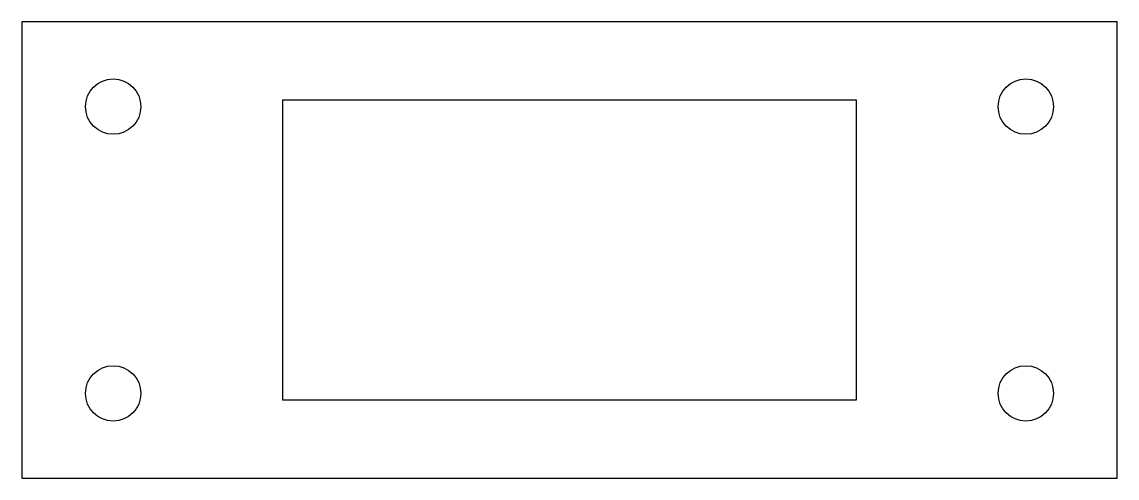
# Model space of a CAD drawing. Header units: millimetres. Extents: x -84 to 84, y -35 to 35.
import ezdxf

# ---------------------------------------------------------------- set-up
doc = ezdxf.new("R2010")
doc.units = ezdxf.units.MM

msp = doc.modelspace()

# ---------------------------------------------------------------- linework, layer by layer
at = {"layer": 'CUT'}
for p, q in [((84, 35), (-84, 35)), ((-84, 35), (-84, -35)), ((84, -35), (84, 35)), ((44, 23), (-44, 23)), ((-44, 23), (-44, -23)), ((44, -23), (44, 23)), ((-44, -23), (44, -23)), ((-84, -35), (84, -35))]:
    msp.add_line(p, q, dxfattribs=at)
for centre in [(-70, 22), (70, 22), (-70, -22), (70, -22)]:
    msp.add_circle(centre, 4.25, dxfattribs=at)

doc.saveas('drawing.dxf')
